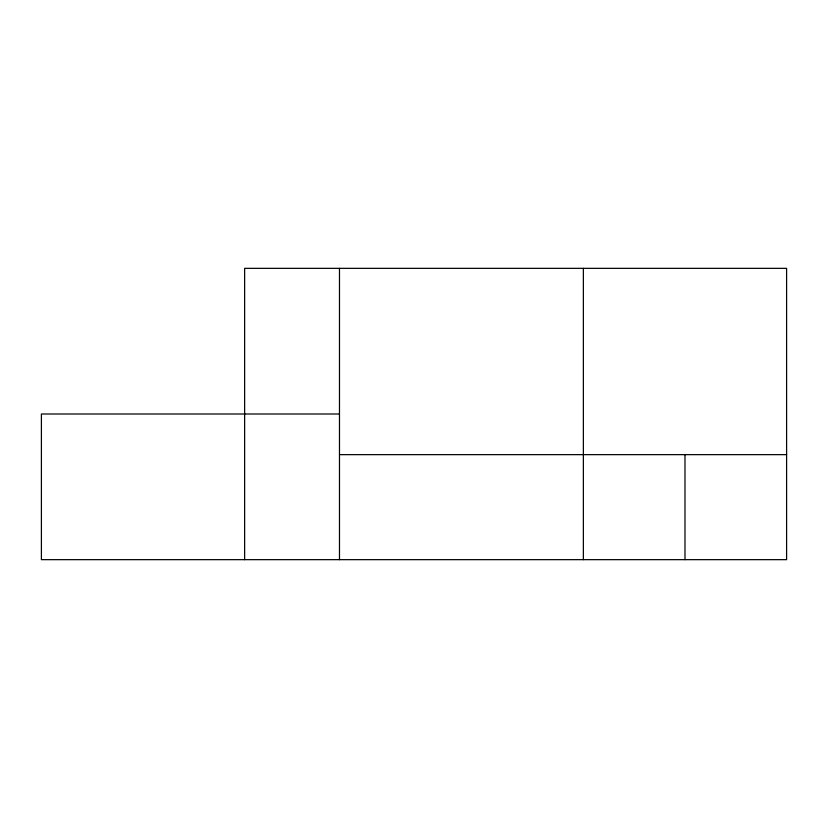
<?xml version="1.0" encoding="UTF-8"?>
<svg xmlns="http://www.w3.org/2000/svg" width="828" height="828" viewBox="0 0 828 828"><rect width="100%" height="100%" fill="white"/><g stroke="black" fill="none" stroke-linecap="round" stroke-linejoin="round"><path stroke-width="1.24" d="M339.48 414L41.4 414L41.4 559.656L786.6 559.656L786.6 268.344L244.633 268.344L244.633 559.656M339.48 454.644L786.6 454.644M684.984 454.644L684.984 559.656M583.367 268.344L583.367 559.656M339.48 268.344L339.48 559.656"/></g></svg>
